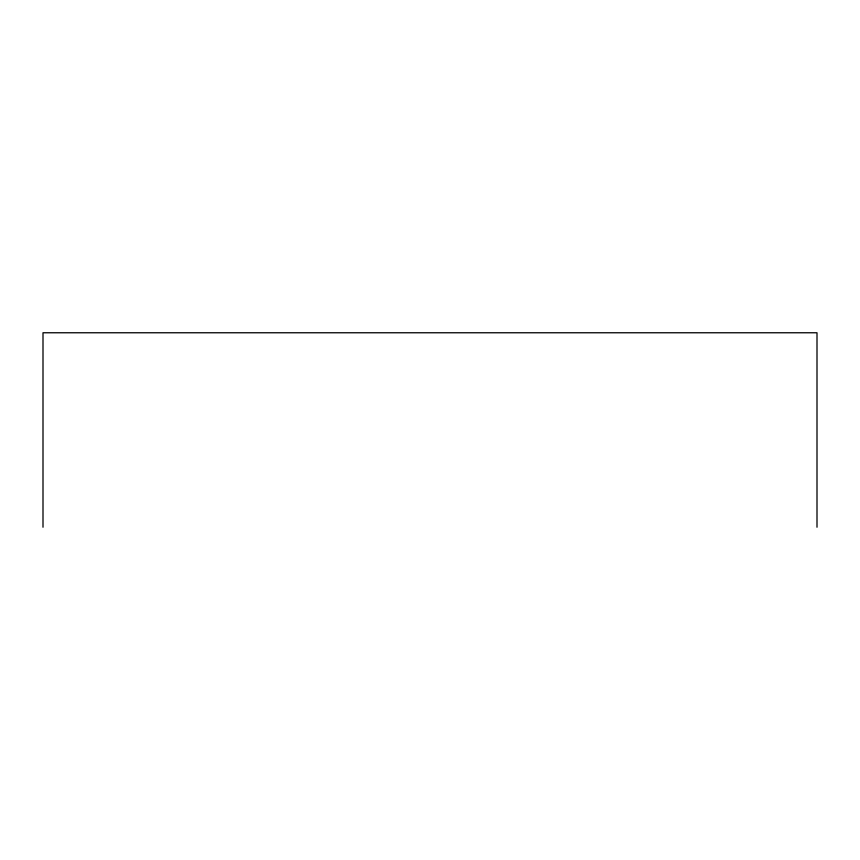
<?xml version="1.0" encoding="UTF-8"?>
<svg xmlns="http://www.w3.org/2000/svg" width="860" height="860" viewBox="0 0 860 860"><rect width="100%" height="100%" fill="white"/><g stroke="black" fill="none" stroke-linecap="round" stroke-linejoin="round"><path stroke-width="1.29" d="M817 527.234L817 332.766L43 332.766L43 527.234"/></g></svg>
